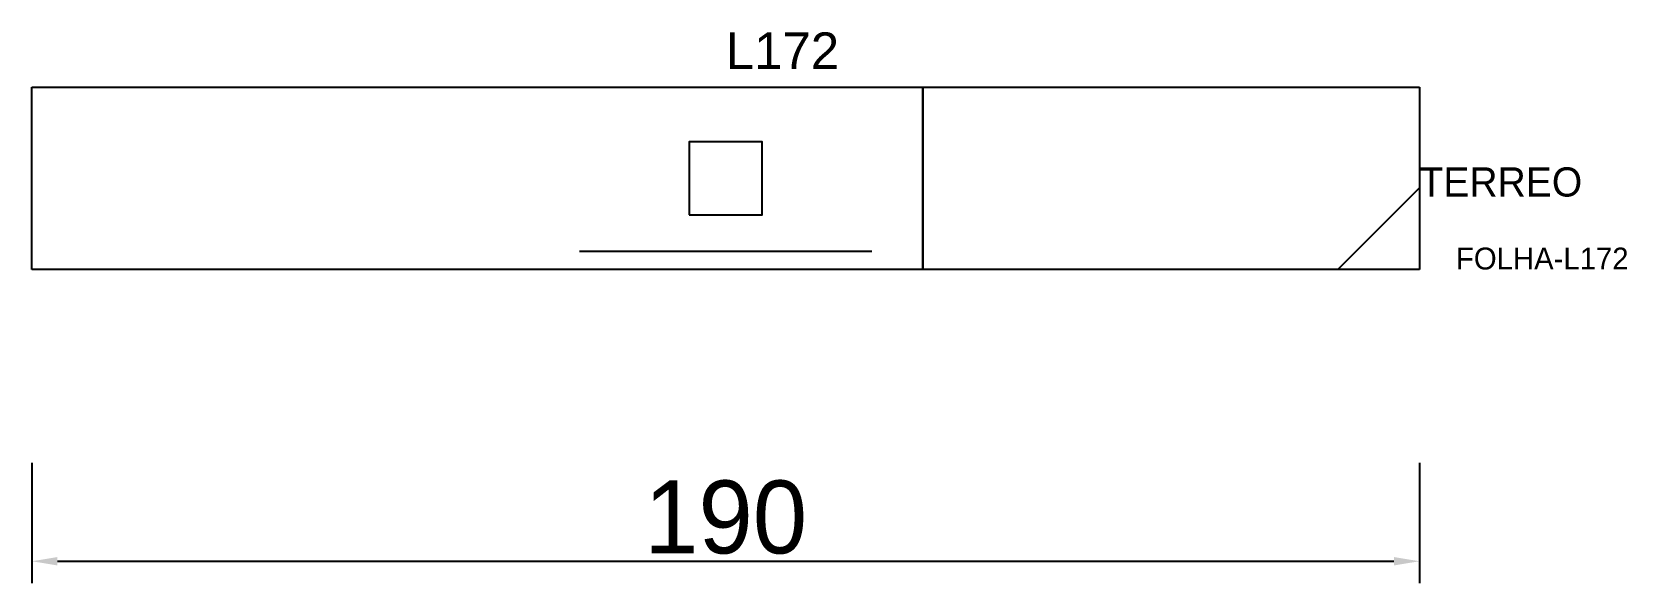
# Model space of a CAD drawing. Header units: metres. Extents: x 222 to 441, y 134 to 209.
import ezdxf

# ---------------------------------------------------------------- set-up
doc = ezdxf.new("R2010")
doc.units = ezdxf.units.M
for name, color, linetype in [('3', 3, 'CONTINUOUS'), ('COTA', 241, 'CONTINUOUS'), ('FOLHA', 255, 'CONTINUOUS'), ('Hachura', 251, 'CONTINUOUS'), ('NOMENCLATURA', 7, 'CONTINUOUS'), ('Nível', 160, 'CONTINUOUS'), ('Painéis', 200, 'CONTINUOUS'), ('Pilares', 5, 'CONTINUOUS'), ('SARR_2.2x7', 40, 'CONTINUOUS')]:
    doc.layers.add(name, color=color, linetype=linetype)
doc.styles.add('ARIAL', font='Arial.ttf')
doc.dimstyles.new('EZ DXF', dxfattribs={"dimtxt": 10, "dimasz": 3.5, "dimexe": 3, "dimexo": 1.5, "dimgap": 1, "dimtad": 1, "dimdec": 1, "dimdsep": 46, "dimcen": 2.5, "dimazin": 3, "dimtfac": 1, "dimtmove": 0, "dimatfit": 3})

msp = doc.modelspace()

# ---------------------------------------------------------------- hatches: boundary and pattern name
at = {"layer": 'Hachura'}
h = msp.add_hatch(dxfattribs=at)
h.set_pattern_fill('ANSI31', scale=50)
h.paths.add_polyline_path([(412.2, 201.5), (412.2, 176.5), (222.2, 176.5), (222.2, 201.5)])
h = msp.add_hatch(dxfattribs=at)
h.set_pattern_fill('ANSI31', scale=50)
h.paths.add_polyline_path([(412.2, 201.5), (412.2, 176.5), (222.2, 176.5), (222.2, 201.5)])

# ---------------------------------------------------------------- linework, layer by layer
at = {"layer": '3'}
msp.add_lwpolyline([(344.2, 176.5), (344.2, 201.5)], close=True, dxfattribs=at)
msp.add_lwpolyline([(344.2, 176.5), (344.2, 201.5)], close=True, dxfattribs=at)
at = {"layer": 'Painéis', "color": 200}
for p, q in [((222.2, 176.5), (222.2, 201.5)), ((222.2, 201.5), (412.2, 201.5)), ((222.2, 176.5), (222.2, 201.5)), ((222.2, 201.5), (412.2, 201.5)), ((412.2, 201.5), (412.2, 176.5)), ((412.2, 201.5), (412.2, 176.5)), ((412.2, 176.5), (222.2, 176.5)), ((412.2, 176.5), (222.2, 176.5))]:
    msp.add_line(p, q, dxfattribs=at)
at = {"layer": 'Pilares'}
msp.add_lwpolyline([(312.2, 184), (322.2, 184), (322.2, 194), (312.2, 194)], close=True, dxfattribs=at)
msp.add_lwpolyline([(312.2, 184), (322.2, 184), (322.2, 194), (312.2, 194)], close=True, dxfattribs=at)
at = {"layer": 'SARR_2.2x7'}
msp.add_line((297.2, 179), (337.2, 179), dxfattribs=at)
msp.add_line((297.2, 179), (337.2, 179), dxfattribs=at)

# ---------------------------------------------------------------- texts
at = {"layer": 'FOLHA'}
msp.add_text('FOLHA-L172', height=3, dxfattribs=at).set_placement((417.2, 176.5))
msp.add_text('FOLHA-L172', height=3, dxfattribs=at).set_placement((417.2, 176.5))
at = {"layer": 'NOMENCLATURA', "insert": (317.2, 209), "char_height": 5, "attachment_point": 1, "style": 'ARIAL'}
msp.add_mtext('L172', dxfattribs=at)
msp.add_mtext('L172', dxfattribs=at)
at = {"layer": 'Nível'}
msp.add_text('TERREO', height=4, dxfattribs=at).set_placement((412.2, 186.5))
msp.add_text('TERREO', height=4, dxfattribs=at).set_placement((412.2, 186.5))

# ---------------------------------------------------------------- dimensions: what is measured, and where the dimension line sits
at = {"layer": 'COTA'}
msp.add_linear_dim(base=(222.2, 136.5), p1=(222.2, 151.5), p2=(412.2, 151.5), dimstyle='EZ DXF', dxfattribs=at).render()
msp.add_linear_dim(base=(222.2, 136.5), p1=(222.2, 151.5), p2=(412.2, 151.5), dimstyle='EZ DXF', dxfattribs=at).render()

doc.saveas('drawing.dxf')
